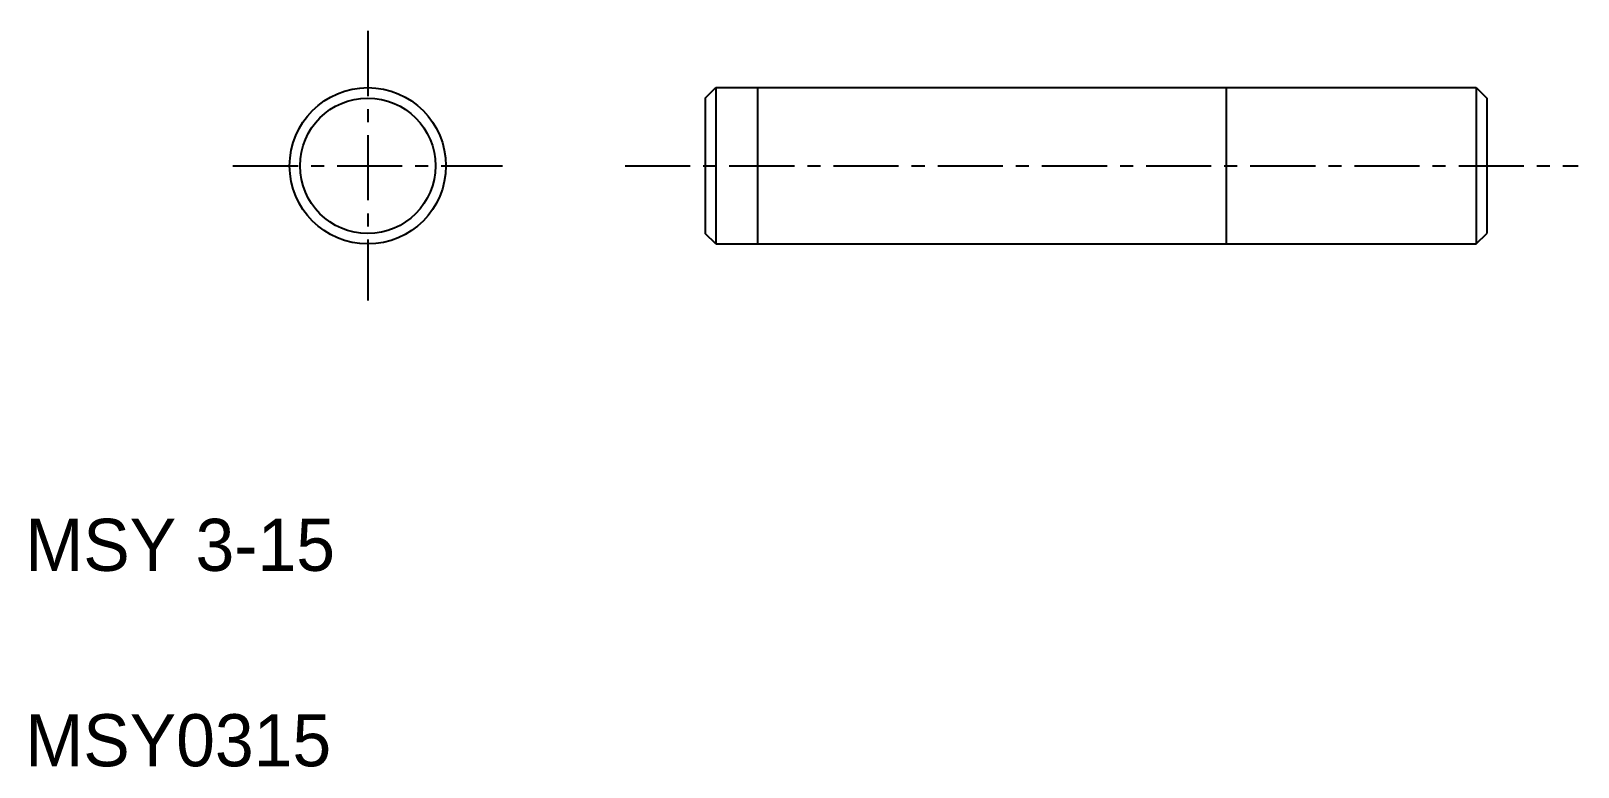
# Model space of a CAD drawing. Extents: x 0.1 to 29.8, y 0 to 14.1.
import ezdxf

# ---------------------------------------------------------------- set-up
doc = ezdxf.new("R2010")
doc.units = 0
doc.linetypes.add('CENTER', pattern=[2, 1.25, -0.25, 0.25, -0.25])
doc.layers.get('0').update_dxf_attribs({"linetype": 'CONTINUOUS'})
doc.layers.add('CENTER', color=1, linetype='CENTER')

msp = doc.modelspace()

# ---------------------------------------------------------------- linework, layer by layer
at = {"color": 7, "linetype": 'CONTINUOUS'}
for p, q in [((13.054, 12.824), (13.254, 13.024)), ((13.054, 12.824), (13.054, 10.224)), ((13.254, 13.024), (27.854, 13.024)), ((13.254, 13.024), (13.254, 10.024)), ((27.854, 13.024), (27.854, 10.024)), ((27.854, 13.024), (28.054, 12.824)), ((28.054, 12.824), (28.054, 10.224)), ((13.254, 10.024), (13.054, 10.224)), ((27.854, 10.024), (28.054, 10.224)), ((13.254, 10.024), (27.854, 10.024)), ((16.904, 10.024), (16.904, 10.024)), ((20.554, 10.024), (20.554, 10.024))]:
    msp.add_line(p, q, dxfattribs=at)
at = {"color": 3, "linetype": 'CONTINUOUS'}
for p, q in [((14.054, 13.024), (14.054, 10.024)), ((23.054, 13.024), (23.054, 10.024))]:
    msp.add_line(p, q, dxfattribs=at)
at = {"color": 7, "linetype": 'CONTINUOUS'}
for radius in [1.5, 1.3]:
    msp.add_circle((6.575, 11.524), radius, dxfattribs=at)
at = {"layer": 'CENTER', "color": 1, "linetype": 'CENTER'}
for p, q in [((6.575, 14.111), (6.575, 8.936)), ((3.987, 11.524), (9.162, 11.524)), ((11.515, 11.524), (29.807, 11.524))]:
    msp.add_line(p, q, dxfattribs=at)

# ---------------------------------------------------------------- texts
at = {"color": 7, "linetype": 'CONTINUOUS'}
for s, p in [('MSY 3-15', (0, 3.75)), ('MSY0315', (0, 0))]:
    msp.add_text(s, height=1, dxfattribs=at).set_placement(p)

doc.saveas('drawing.dxf')
